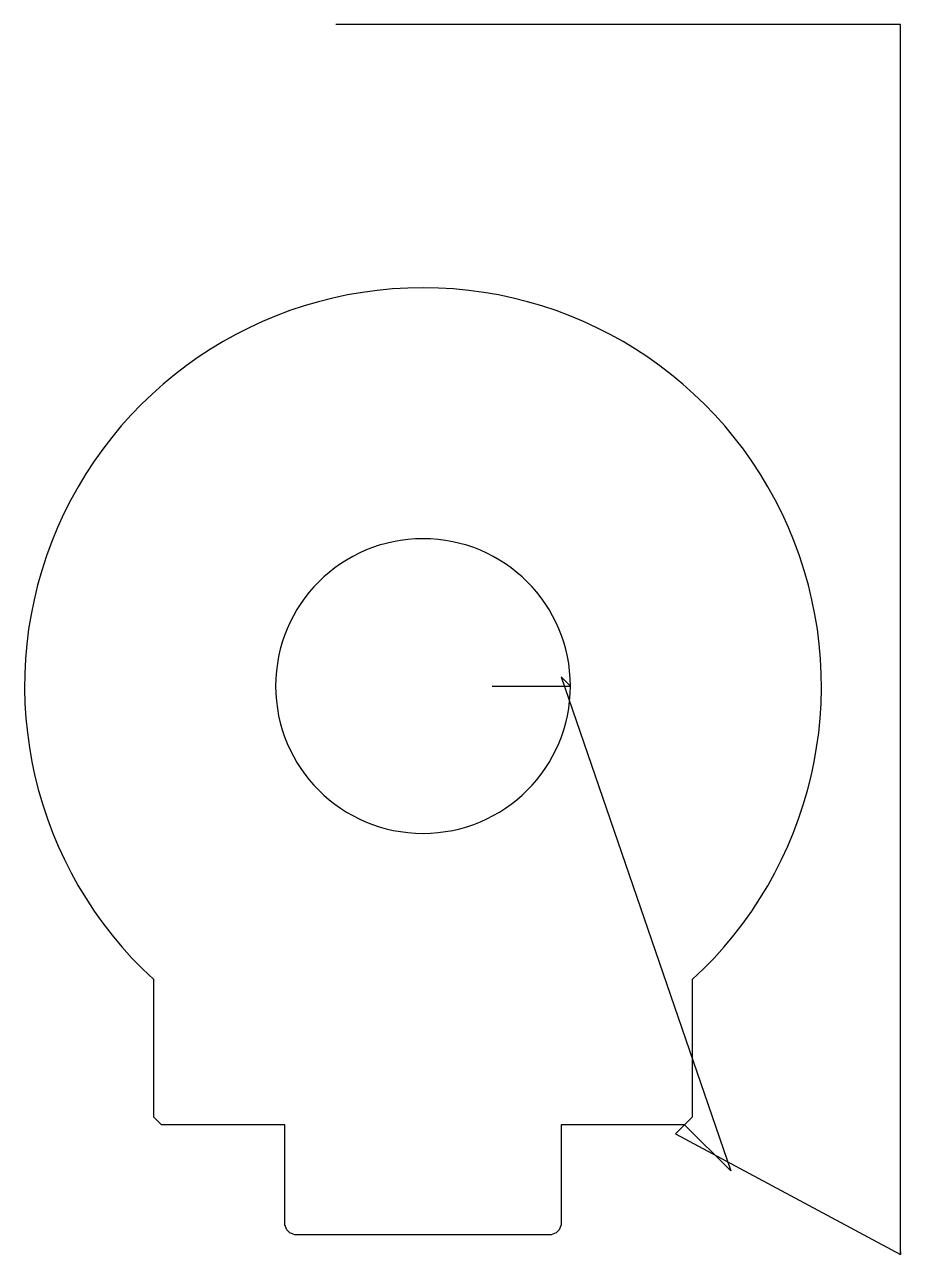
# Model space of a CAD drawing. Header units: metres. Extents: x 7 to 343, y 0 to 472.
import ezdxf

# ---------------------------------------------------------------- set-up
doc = ezdxf.new("R2010")
doc.units = ezdxf.units.M

msp = doc.modelspace()

# ---------------------------------------------------------------- linework, layer by layer
at = {"layer": 'TOOL_0'}
for p, q in [((127.141, 471.642), (126.141, 471.642)), ((342.641, 471.642), (127.141, 471.642)), ((342.641, 0.999), (342.641, 471.642)), ((186.114, 217.978), (216.114, 217.978)), ((216.114, 217.978), (212.578, 221.514)), ((212.578, 221.514), (277.602, 32.05)), ((56.363, 52.667), (56.363, 105.408)), ((262.863, 105.408), (262.863, 52.667)), ((59.302, 49.728), (56.363, 52.667)), ((262.863, 52.667), (259.924, 49.728)), ((106.613, 49.728), (59.302, 49.728)), ((106.613, 11.379), (106.613, 49.728)), ((259.925, 49.728), (212.614, 49.728)), ((212.614, 49.728), (212.614, 11.379)), ((259.924, 49.728), (256.388, 46.192)), ((277.602, 32.05), (259.925, 49.728)), ((256.388, 46.192), (342.641, -0.001)), ((107.421, 9.427), (106.613, 11.379)), ((212.614, 11.379), (211.806, 9.427)), ((108.562, 8.286), (107.421, 9.427)), ((110.514, 7.478), (108.562, 8.286)), ((208.713, 7.478), (110.514, 7.478)), ((210.665, 8.286), (208.713, 7.478)), ((211.806, 9.427), (210.665, 8.286)), ((342.641, -0.001), (342.641, 0.999)), ((342.641, 0.999), (342.641, -0.001)), ((342.641, -0.001), (342.641, 0.999))]:
    msp.add_line(p, q, dxfattribs=at)
for centre, radius, start, end in [((159.613, 217.978), 152.75, 89.99962, 227.47273), ((159.613, 217.978), 152.75, 312.52727, 89.99962), ((159.614, 217.978), 56.5, 0, 180), ((159.614, 217.978), 56.5, 180, 0)]:
    msp.add_arc(centre, radius, start, end, dxfattribs=at)

doc.saveas('drawing.dxf')
